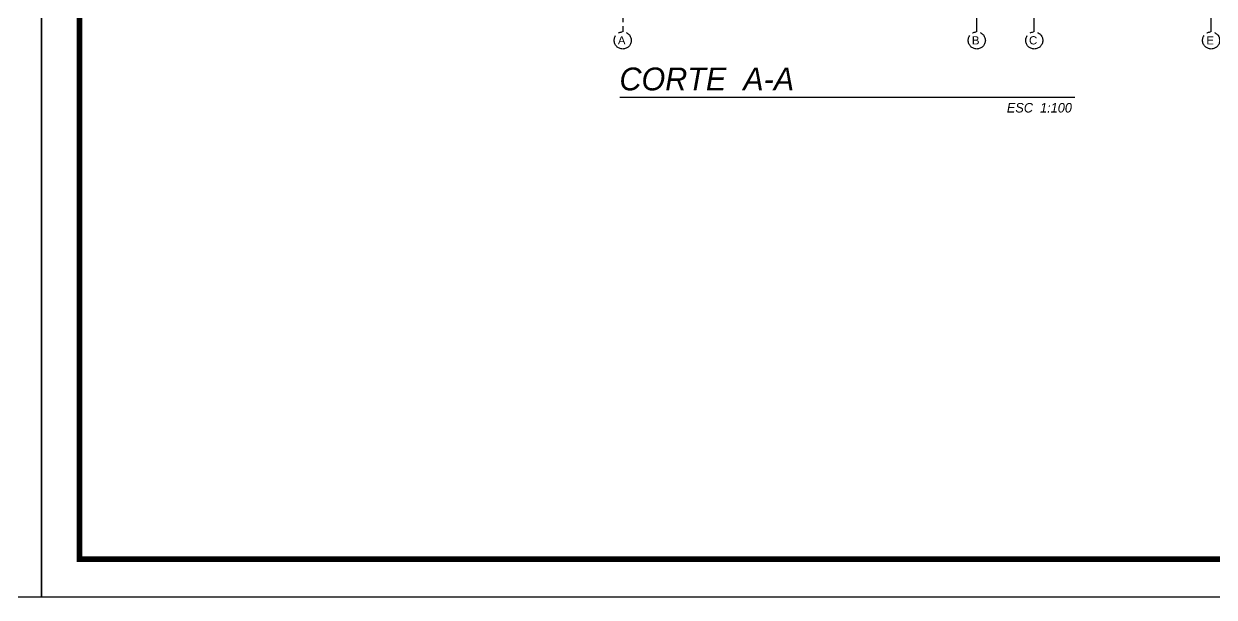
# Model space of a CAD drawing. Header units: millimetres. Extents: x 1217 to 2428, y 234 to 644.
# Drawn here: x 2158.06 to 2189.35, y 357.9 to 372.97 of the extents above; entities that cross this region are included whole.
import ezdxf

# ---------------------------------------------------------------- set-up
doc = ezdxf.new("R2010")
doc.units = ezdxf.units.MM
doc.linetypes.add('ACAD_ISO04W100', pattern=[30, 24, -3, 0, -3])
doc.layers.get('0').update_dxf_attribs({"lineweight": 5})
doc.layers.add('0.1', color=251, linetype='Continuous')
doc.layers.add('EJES', color=8, linetype='Continuous')
doc.styles.get("Standard").update_dxf_attribs({"font": 'arial.ttf'})

msp = doc.modelspace()

# ---------------------------------------------------------------- linework, layer by layer
at = {"layer": '0.1', "ltscale": 3}
for points in [[(2098.52436, 357.90321), (2098.52436, 447.90321), (2158.52436, 447.90321), (2158.52436, 357.90321), (2098.52436, 357.90321)], [(2158.52436, 357.90321), (2158.52436, 447.90321), (2218.52436, 447.90321), (2218.52436, 357.90321), (2158.52436, 357.90321)]]:
    msp.add_lwpolyline(points, dxfattribs=at)
at = {"layer": '0.1', "ltscale": 3, "const_width": 0.15}
msp.add_lwpolyline([(2159.52436, 358.90321), (2159.52436, 446.90321), (2217.52436, 446.90321), (2217.52436, 358.90321)], close=True, dxfattribs=at)
at = {"layer": '0.1', "ltscale": 3, "elevation": 0}
msp.add_lwpolyline([(2173.73023, 371.03879), (2185.68795, 371.03879)], dxfattribs=at)
at = {"layer": 'EJES', "linetype": 'ACAD_ISO04W100', "ltscale": 0.035, "elevation": 0}
for points in [[(2173.80277, 383.25886), (2173.80277, 372.75759)], [(2184.61717, 372.75759), (2184.61717, 383.25886)], [(2189.26671, 372.75759), (2189.26671, 383.25886)], [(2183.10711, 372.75759), (2183.10711, 379.67099)]]:
    msp.add_lwpolyline(points, dxfattribs=at)
at = {"layer": 'EJES', "linetype": 'ACAD_ISO04W100', "ltscale": 0.035}
for centre in [(2173.80277, 372.53262, 0), (2183.10711, 372.53262, 0), (2184.61717, 372.53261, 0), (2184.61717, 372.53262, 0), (2189.26671, 372.53261, 0), (2189.26671, 372.53262, 0)]:
    msp.add_circle(centre, 0.22498, dxfattribs=at)

# ---------------------------------------------------------------- texts
at = {"width": 16.0948265, "attachment_point": 5}
for s, insert, char_height in [('{\\fCentury Gothic|b0|i1|c0|p34;CORTE  A-A}', (2176.01164, 371.51623, 0), 0.6), ('{\\fCentury Gothic|b0|i1|c0|p34;ESC  1:100}', (2184.75271, 370.76228, 0), 0.25)]:
    msp.add_mtext(s, dxfattribs=dict(at, insert=insert, char_height=char_height))
at = {"layer": 'EJES', "char_height": 0.216, "width": 0.344369, "attachment_point": 5}
for s, insert in [('A', (2173.77476, 372.53436, 0)), ('B', (2183.07911, 372.53436, 0)), ('B', (2183.07911, 372.53435, 0)), ('C', (2184.58916, 372.53436, 0)), ('C', (2184.58916, 372.53435, 0)), ('E', (2189.2387, 372.53436, 0))]:
    msp.add_mtext(s, dxfattribs=dict(at, insert=insert))

doc.saveas('drawing.dxf')
